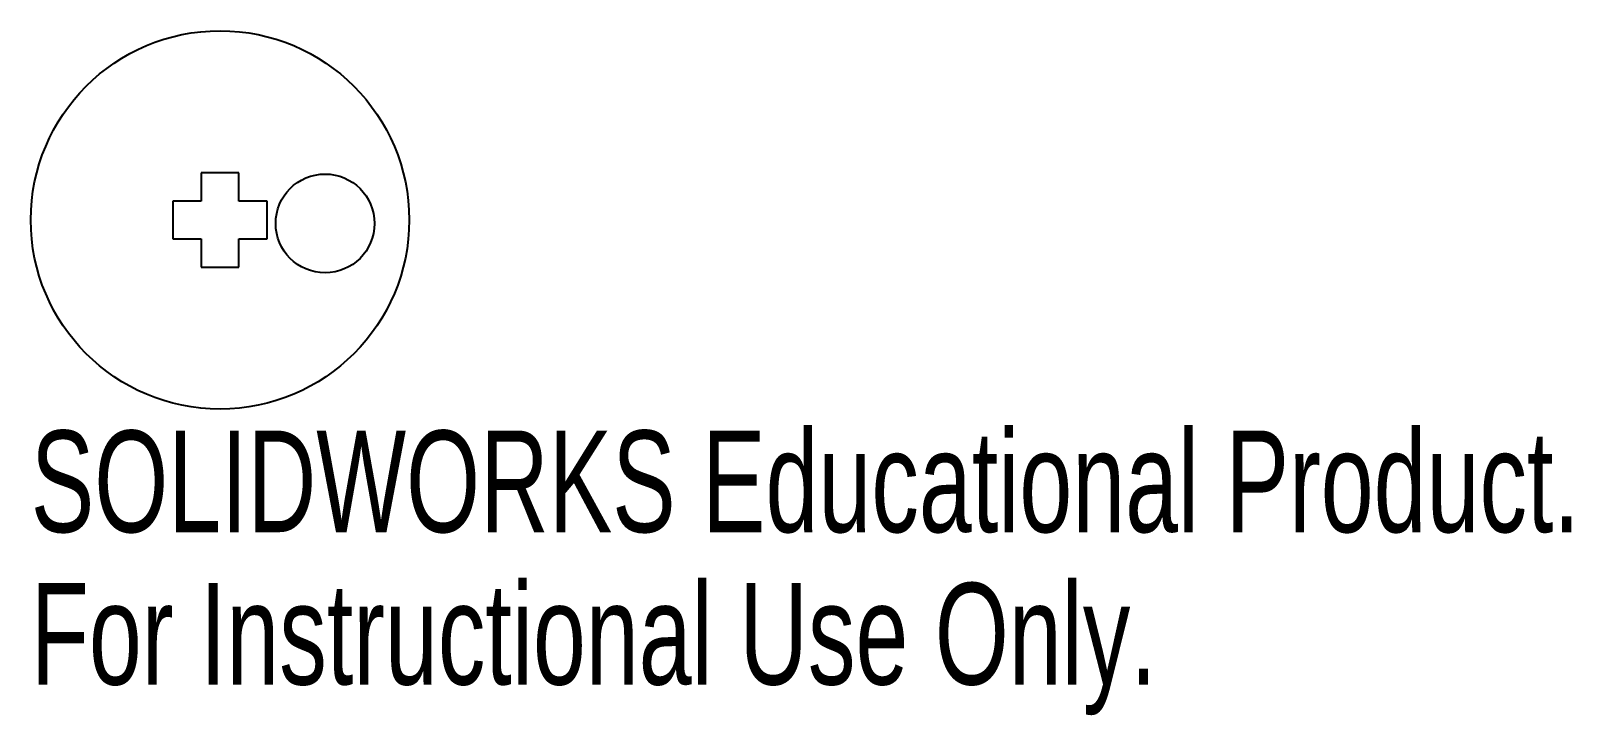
# Model space of a CAD drawing. Header units: millimetres. Extents: x -9 to 64.3, y -23.6 to 9.
import ezdxf

# ---------------------------------------------------------------- set-up
doc = ezdxf.new("R2010")
doc.units = ezdxf.units.MM
doc.styles.add('SLDTEXTSTYLE0', font='TXT', dxfattribs={"width": 0.7})

msp = doc.modelspace()

# ---------------------------------------------------------------- linework, layer by layer
at = {"color": 7, "linetype": 'Continuous', "lineweight": 25}
for p, q in [((0.9, 2.25), (-0.9, 2.25)), ((-0.9, 2.25), (-0.9, 0.9)), ((0.9, 0.9), (0.9, 2.25)), ((-0.9, 0.9), (-2.25, 0.9)), ((-2.25, 0.9), (-2.25, -0.9)), ((2.25, 0.9), (0.9, 0.9)), ((2.25, -0.9), (2.25, 0.9)), ((-2.25, -0.9), (-0.9, -0.9)), ((-0.9, -0.9), (-0.9, -2.25)), ((0.9, -2.25), (0.9, -0.9)), ((0.9, -0.9), (2.25, -0.9)), ((-0.9, -2.25), (0.9, -2.25))]:
    msp.add_line(p, q, dxfattribs=at)
for centre, radius in [((0, 0), 9), ((4.997, -0.165), 2.35)]:
    msp.add_circle(centre, radius, dxfattribs=at)

# ---------------------------------------------------------------- texts
at = {"color": 7, "linetype": 'Continuous', "char_height": 4.83362, "attachment_point": 1, "style": 'SLDTEXTSTYLE0'}
for s, insert in [('SOLIDWORKS Educational Product.', (-9, -10.02)), ('For Instructional Use Only.', (-9, -17.27))]:
    msp.add_mtext(s, dxfattribs=dict(at, insert=insert))

doc.saveas('drawing.dxf')
